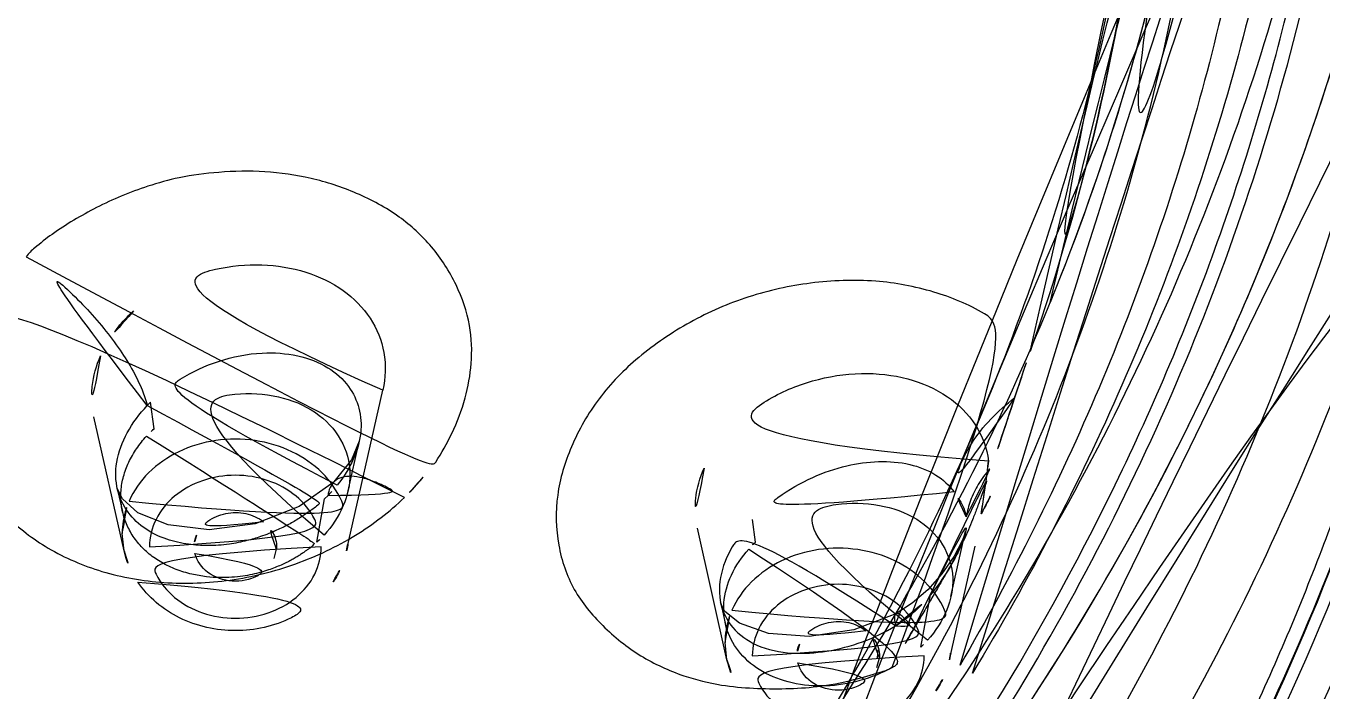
# Model space of a CAD drawing. Extents: x 16296684858 to 16296688009, y -37409618718 to -37409616409.
# Drawn here: x 16296685883.57 to 16296685897.72, y -37409617598.84 to -37409617591.58 of the extents above; entities that cross this region are included whole.
import ezdxf

# ---------------------------------------------------------------- set-up
doc = ezdxf.new("R2010")
doc.units = 0
doc.header["$LTSCALE"] = 10
doc.header["$MEASUREMENT"] = 0
doc.layers.get('0').update_dxf_attribs({"linetype": 'CONTINUOUS'})

msp = doc.modelspace()

# ---------------------------------------------------------------- linework, layer by layer
at = {"color": 7, "linetype": 'Continuous', "lineweight": 30}
for p, q in [((16296685887.071289, -37409617597.307838), (16296685887.46656, -37409617595.556)), ((16296685884.93082, -37409617595.688187), (16296685884.895821, -37409617595.723831)), ((16296685884.970449, -37409617595.97641), (16296685884.93078, -37409617595.688164)), ((16296685884.643681, -37409617597.307541), (16296685884.31432, -37409617595.846046)), ((16296685887.0872, -37409617596.655006), (16296685887.20857, -37409617596.116638)), ((16296685884.569229, -37409617596.627258), (16296685884.62612, -37409617596.87986)), ((16296685886.831579, -37409617596.74057), (16296685886.868641, -37409617596.704437)), ((16296685886.745119, -37409617597.215042), (16296685886.831659, -37409617596.740623)), ((16296685891.53441, -37409617597.212379), (16296685891.500231, -37409617596.967827)), ((16296685884.643681, -37409617597.307541), (16296685884.622499, -37409617597.117981)), ((16296685891.221741, -37409617598.497131), (16296685890.898371, -37409617597.062279)), ((16296685893.66527, -37409617597.806793), (16296685893.82592, -37409617597.094162)), ((16296685893.64934, -37409617598.497429), (16296685893.929239, -37409617597.256981)), ((16296685886.28031, -37409617597.392181), (16296685886.305759, -37409617597.289513)), ((16296685893.33728, -37409617598.358078), (16296685893.442881, -37409617597.787697)), ((16296685891.15419, -37409617597.879753), (16296685891.203341, -37409617598.097992)), ((16296685891.221741, -37409617598.497131), (16296685891.20056, -37409617598.307587)), ((16296685892.864929, -37409617598.473328), (16296685892.87018, -37409617598.386513)), ((16296685892.858379, -37409617598.581757), (16296685892.884211, -37409617598.47448))]:
    msp.add_line(p, q, dxfattribs=at)
for points in [[(16296685887.208429, -37409617596.112732), (16296685887.12381, -37409617596.316994), (16296685886.93364, -37409617596.555603)], [(16296685886.93379, -37409617596.555443), (16296685886.554199, -37409617596.826187), (16296685886.072281, -37409617597.014137), (16296685885.573441, -37409617597.079117), (16296685885.12393, -37409617597.025253), (16296685884.794941, -37409617596.892372), (16296685884.62586, -37409617596.742531), (16296685884.570379, -37409617596.63179)], [(16296685893.824949, -37409617597.099403), (16296685893.791809, -37409617597.192879), (16296685893.69993, -37409617597.367157), (16296685893.56778, -37409617597.558388), (16296685893.413361, -37409617597.732674), (16296685893.24407, -37409617597.880241), (16296685893.065741, -37409617597.993683)], [(16296685893.06558, -37409617597.993736), (16296685892.60709, -37409617598.17028), (16296685892.119699, -37409617598.242958), (16296685891.67631, -37409617598.209023), (16296685891.35709, -37409617598.096252), (16296685891.1996, -37409617597.968651), (16296685891.152769, -37409617597.874733)]]:
    msp.add_lwpolyline(points, dxfattribs=at)
for centre, radius, start, end in [((16296685885.803379, -37409617596.904358), 1.246951, 131.9107659, 137.124766), ((16296685870.652691, -37409617584.693947), 26.344542, 332.390749, 333.616534), ((16296685885.8605, -37409617595.70652), 1.41849, 315.2922955, 321.4150931), ((16296685886.227461, -37409617597.117393), 0.865055, 347.2807169, 359.9603815), ((16296685885.92317, -37409617596.300842), 1.22938, 311.9582783, 317.1851841), ((16296685892.40522, -37409617598.138382), 1.271144, 133.2399808, 138.0816162), ((16296685901.005211, -37409617602.785423), 9.022412, 149.1673662, 152.1839685), ((16296685892.47562, -37409617597.444054), 1.256143, 313.3113533, 318.1458575), ((16296685892.805519, -37409617598.306976), 0.865055, 347.2807169, 359.9603815)]:
    msp.add_arc(centre, radius, start, end, dxfattribs=at)
for points, knots in [([(16296685898.215509, -37409617584.328484), (16296685898.21559, -37409617585.713203), (16296685897.981741, -37409617588.498817), (16296685896.93854, -37409617592.58239), (16296685895.22587, -37409617596.501038), (16296685892.879919, -37409617600.177963), (16296685889.94833, -37409617603.544167), (16296685886.48893, -37409617606.536774), (16296685882.56855, -37409617609.100281), (16296685878.261999, -37409617611.187103), (16296685873.650551, -37409617612.758263), (16296685868.822109, -37409617613.783943), (16296685865.524521, -37409617614.090111), (16296685863.86717, -37409617614.147903)], [0, 0, 0, 0, 0.082813822, 0.166263742, 0.250984467, 0.337483828, 0.426105415, 0.517010521, 0.610182872, 0.705440911, 0.80246456, 0.900821921, 1, 1, 1, 1]), ([(16296685863.86721, -37409617614.814484), (16296685865.42164, -37409617614.761482), (16296685868.516529, -37409617614.491333), (16296685873.06436, -37409617613.59774), (16296685877.43881, -37409617612.231178), (16296685881.569469, -37409617610.413597), (16296685885.39061, -37409617608.173889), (16296685888.84095, -37409617605.547218), (16296685891.86478, -37409617602.574867), (16296685894.412621, -37409617599.303497), (16296685896.44198, -37409617595.785011), (16296685897.91811, -37409617592.07531), (16296685898.81488, -37409617588.235878), (16296685899.015579, -37409617585.626663), (16296685899.015511, -37409617584.328484)], [0, 0, 0, 0, 0.090915414, 0.181190938, 0.270422449, 0.358258637, 0.444420454, 0.528724659, 0.611096395, 0.691583262, 0.770362773, 0.847735657, 0.92411538, 1, 1, 1, 1]), ([(16296685899.015511, -37409617584.333107), (16296685899.015381, -37409617585.332527), (16296685898.89642, -37409617587.337738), (16296685898.364519, -37409617590.312187), (16296685897.48382, -37409617593.228622), (16296685895.84692, -37409617597.025726), (16296685892.95248, -37409617601.495377), (16296685889.92662, -37409617604.536636), (16296685888.26067, -37409617605.921288)], [0, 0, 0, 0, 0.120459744, 0.241448862, 0.36341323, 0.486811251, 0.738901393, 1, 1, 1, 1]), ([(16296685896.565371, -37409617585.436478), (16296685896.565439, -37409617586.733269), (16296685896.35038, -37409617589.343513), (16296685895.389799, -37409617593.174408), (16296685893.81168, -37409617596.854843), (16296685891.648491, -37409617600.316757), (16296685888.94223, -37409617603.49765), (16296685885.74218, -37409617606.340736), (16296685882.11182, -37409617608.791931), (16296685878.11841, -37409617610.808189), (16296685873.832319, -37409617612.354607), (16296685869.331421, -37409617613.402237), (16296685864.70064, -37409617613.930733), (16296685860.028971, -37409617613.930367), (16296685855.40255, -37409617613.402023), (16296685850.90774, -37409617612.356209), (16296685846.6269, -37409617610.812973), (16296685842.637369, -37409617608.800949), (16296685839.00975, -37409617606.355003), (16296685835.81028, -37409617603.517479), (16296685833.101, -37409617600.340111), (16296685830.93174, -37409617596.87722), (16296685829.346991, -37409617593.191177), (16296685828.381769, -37409617589.352226), (16296685828.165449, -37409617586.736038), (16296685828.165371, -37409617585.436478)], [0, 0, 0, 0, 0.039467152, 0.07928747, 0.1197016, 0.160836446, 0.203063895, 0.2463716, 0.290712175, 0.336005945, 0.382173286, 0.429058197, 0.476331706, 0.523712873, 0.570930863, 0.617740537, 0.663847356, 0.709094445, 0.753380435, 0.796632687, 0.838846392, 0.880029809, 0.920530501, 0.960449223, 1, 1, 1, 1]), ([(16296685863.867041, -37409617615.25592), (16296685865.52441, -37409617615.198112), (16296685868.822041, -37409617614.891937), (16296685873.65053, -37409617613.866226), (16296685878.261999, -37409617612.295036), (16296685882.568569, -37409617610.208191), (16296685886.48896, -37409617607.644676), (16296685889.94833, -37409617604.652039), (16296685892.879881, -37409617601.285828), (16296685895.2258, -37409617597.608917), (16296685896.938431, -37409617593.6903), (16296685897.9816, -37409617589.606781), (16296685898.21545, -37409617586.82119), (16296685898.21537, -37409617585.436478)], [0, 0, 0, 0, 0.099179496, 0.197537965, 0.294562404, 0.389820919, 0.482993446, 0.573898453, 0.662519691, 0.749018479, 0.833738426, 0.917187367, 1, 1, 1, 1]), ([(16296685898.065371, -37409617585.44101), (16296685898.06525, -37409617586.378342), (16296685897.95779, -37409617588.25869), (16296685897.47752, -37409617591.050232), (16296685896.681789, -37409617593.791397), (16296685895.202089, -37409617597.366966), (16296685892.583071, -37409617601.597153), (16296685889.83263, -37409617604.51133), (16296685888.315109, -37409617605.848419)], [0, 0, 0, 0, 0.120726171, 0.241962865, 0.3640963, 0.487569895, 0.739501632, 1, 1, 1, 1]), ([(16296685896.86537, -37409617585.436478), (16296685896.865471, -37409617587.312477), (16296685896.41526, -37409617591.107887), (16296685895.100229, -37409617594.69326), (16296685894.25309, -37409617596.401062)], [0, 0, 0, 0, 0.495985548, 1, 1, 1, 1]), ([(16296685825.0653, -37409617586.045883), (16296685825.06538, -37409617587.460716), (16296685825.300369, -37409617590.307854), (16296685826.348539, -37409617594.485443), (16296685828.06962, -37409617598.49839), (16296685830.428699, -37409617602.273659), (16296685833.38068, -37409617605.743263), (16296685836.871799, -37409617608.844833), (16296685840.832529, -37409617611.51886), (16296685845.19047, -37409617613.718781), (16296685849.86791, -37409617615.405777), (16296685854.779039, -37409617616.547943), (16296685859.82963, -37409617617.123352), (16296685864.923361, -37409617617.122131), (16296685869.967319, -37409617616.545433), (16296685874.868521, -37409617615.404572), (16296685879.53652, -37409617613.721252), (16296685883.88719, -37409617611.526482), (16296685887.84297, -37409617608.85862), (16296685891.332161, -37409617605.763283), (16296685894.2862, -37409617602.297546), (16296685896.650579, -37409617598.521523), (16296685898.3776, -37409617594.502907), (16296685899.42971, -37409617590.316963), (16296685899.665371, -37409617587.463608), (16296685899.665291, -37409617586.045883)], [0, 0, 0, 0, 0.039480573, 0.079296804, 0.119690272, 0.160821969, 0.203059758, 0.246376118, 0.290732494, 0.336042186, 0.382252965, 0.429155458, 0.47642631, 0.523791486, 0.570989488, 0.617786329, 0.663899361, 0.709132394, 0.753418549, 0.796672849, 0.838889695, 0.88006022, 0.920531113, 0.960438825, 1, 1, 1, 1]), ([(16296685899.015301, -37409617586.045883), (16296685899.015369, -37409617587.435852), (16296685898.784849, -37409617590.233162), (16296685897.755489, -37409617594.33799), (16296685896.06476, -37409617598.281311), (16296685893.74715, -37409617601.990837), (16296685890.84721, -37409617605.39975), (16296685887.417721, -37409617608.44696), (16296685883.526751, -37409617611.07428), (16296685879.24552, -37409617613.235847), (16296685874.65015, -37409617614.893532), (16296685869.824881, -37409617616.016037), (16296685864.861971, -37409617616.581711), (16296685859.8563, -37409617616.580673), (16296685854.899429, -37409617616.01403), (16296685850.08304, -37409617614.892937), (16296685845.49589, -37409617613.2388), (16296685841.22081, -37409617611.082207), (16296685837.333839, -37409617608.460861), (16296685833.90546, -37409617605.419708), (16296685831.002649, -37409617602.014633), (16296685828.678921, -37409617598.304298), (16296685826.9814, -37409617594.35537), (16296685825.94721, -37409617590.242249), (16296685825.71538, -37409617587.438728), (16296685825.7153, -37409617586.045883)], [0, 0, 0, 0, 0.039474285, 0.079290558, 0.119687987, 0.160818636, 0.203049312, 0.246357654, 0.290706797, 0.336012441, 0.382214469, 0.429115805, 0.476390614, 0.523763173, 0.570969719, 0.61777358, 0.66388826, 0.709126849, 0.753412861, 0.796664323, 0.838879123, 0.880053881, 0.920533265, 0.960444101, 1, 1, 1, 1]), ([(16296685828.16523, -37409617586.636948), (16296685828.1653, -37409617587.933762), (16296685828.380659, -37409617590.544006), (16296685829.341669, -37409617594.374901), (16296685830.9202, -37409617598.055321), (16296685833.083771, -37409617601.517258), (16296685835.79038, -37409617604.698112), (16296685838.990749, -37409617607.541199), (16296685842.62137, -37409617609.992393), (16296685846.61499, -37409617612.008636), (16296685850.90126, -37409617613.555077), (16296685855.402269, -37409617614.602722), (16296685860.0331, -37409617615.131187), (16296685864.704769, -37409617615.130836), (16296685869.331129, -37409617614.602478), (16296685873.82583, -37409617613.556664), (16296685878.10651, -37409617612.013451), (16296685882.095819, -37409617610.001404), (16296685885.723169, -37409617607.55545), (16296685888.922331, -37409617604.717941), (16296685891.63126, -37409617601.540573), (16296685893.80014, -37409617598.077667), (16296685895.38447, -37409617594.391617), (16296685896.34927, -37409617590.552673), (16296685896.56529, -37409617587.936478), (16296685896.56522, -37409617586.636948)], [0, 0, 0, 0, 0.039467512, 0.079288874, 0.119704634, 0.16084154, 0.203071313, 0.24638142, 0.290724294, 0.336020102, 0.382189092, 0.429075161, 0.476349266, 0.523730432, 0.570947826, 0.617756344, 0.663861518, 0.709106572, 0.753390268, 0.796640123, 0.838851502, 0.880032855, 0.920531911, 0.960449584, 1, 1, 1, 1]), ([(16296685895.865219, -37409617586.636948), (16296685895.86529, -37409617587.907318), (16296685895.65461, -37409617590.464043), (16296685894.713739, -37409617594.216316), (16296685893.168171, -37409617597.821022), (16296685891.049431, -37409617601.212059), (16296685888.3983, -37409617604.328323), (16296685885.26292, -37409617607.113907), (16296685881.705891, -37409617609.515343), (16296685877.79385, -37409617611.490189), (16296685873.595909, -37409617613.004539), (16296685869.188259, -37409617614.030327), (16296685864.653561, -37409617614.547867), (16296685860.078711, -37409617614.547707), (16296685855.54789, -37409617614.030548), (16296685851.14554, -37409617613.006683), (16296685846.952089, -37409617611.495453), (16296685843.043341, -37409617609.524597), (16296685839.48876, -37409617607.128227), (16296685836.35383, -37409617604.348099), (16296685833.699631, -37409617601.235283), (16296685831.574829, -37409617597.843239), (16296685830.022671, -37409617594.232918), (16296685829.077209, -37409617590.472656), (16296685828.865299, -37409617587.910019), (16296685828.865219, -37409617586.636948)], [0, 0, 0, 0, 0.039470344, 0.079285515, 0.119694774, 0.160825485, 0.203058535, 0.246381229, 0.290734148, 0.336032795, 0.382191341, 0.42906277, 0.476322219, 0.523690669, 0.570898633, 0.617701681, 0.663807516, 0.709064969, 0.753365147, 0.796632508, 0.838852555, 0.880033368, 0.920530722, 0.960445513, 1, 1, 1, 1]), ([(16296685893.90221, -37409617598.640717), (16296685894.512131, -37409617597.631042), (16296685895.596109, -37409617595.547577), (16296685896.784519, -37409617592.256271), (16296685897.50453, -37409617588.870628), (16296685897.66543, -37409617586.577843), (16296685897.665371, -37409617585.436478)], [0, 0, 0, 0, 0.254752211, 0.505521027, 0.753502584, 1, 1, 1, 1]), ([(16296685893.764629, -37409617598.555588), (16296685894.33292, -37409617597.580521), (16296685895.342039, -37409617595.572289), (16296685896.44696, -37409617592.409813), (16296685897.115919, -37409617589.162407), (16296685897.265381, -37409617586.96537), (16296685897.26532, -37409617585.871399)], [0, 0, 0, 0, 0.254494412, 0.505213434, 0.753308812, 1, 1, 1, 1]), ([(16296685894.747009, -37409617594.597878), (16296685895.341169, -37409617593.142227), (16296685896.2547, -37409617590.129463), (16296685896.56517, -37409617586.995262), (16296685896.565371, -37409617585.440819)], [0, 0, 0, 0, 0.50284734, 1, 1, 1, 1]), ([(16296685862.36681, -37409617618.964119), (16296685867.208521, -37409617618.964119), (16296685876.75536, -37409617617.433853), (16296685887.26387, -37409617611.724808), (16296685893.629959, -37409617605.313423), (16296685897.146509, -37409617599.880333), (16296685899.321989, -37409617593.964783), (16296685899.814819, -37409617589.832718), (16296685899.815069, -37409617587.791237)], [0, 0, 0, 0, 0.269915888, 0.528242582, 0.651510473, 0.770531483, 0.886190416, 1, 1, 1, 1]), ([(16296685899.66507, -37409617587.803146), (16296685899.66515, -37409617589.217346), (16296685899.43074, -37409617592.062592), (16296685898.38414, -37409617596.238373), (16296685896.663481, -37409617600.253677), (16296685894.303261, -37409617604.031609), (16296685891.34963, -37409617607.502747), (16296685887.859159, -37409617610.6036), (16296685883.897579, -37409617613.278084), (16296685879.538799, -37409617615.477898), (16296685874.863529, -37409617617.163483), (16296685869.95809, -37409617618.304367), (16296685864.912861, -37409617618.879997), (16296685859.82073, -37409617618.879997), (16296685854.775431, -37409617618.304367), (16296685849.869869, -37409617617.163437), (16296685845.19442, -37409617615.477898), (16296685840.8354, -37409617613.278053), (16296685836.873541, -37409617610.6036), (16296685833.38271, -37409617607.502747), (16296685830.428699, -37409617604.031609), (16296685828.06806, -37409617600.2537), (16296685826.34697, -37409617596.238403), (16296685825.299891, -37409617592.062607), (16296685825.065161, -37409617589.217346), (16296685825.065081, -37409617587.803146)], [0, 0, 0, 0, 0.039462523, 0.07924376, 0.119632051, 0.160859264, 0.203083381, 0.246380295, 0.290743779, 0.336091656, 0.382276139, 0.429096748, 0.476314654, 0.523667787, 0.570886287, 0.617708052, 0.663894185, 0.709244101, 0.753609884, 0.796909198, 0.83913564, 0.880364919, 0.920754837, 0.960537117, 1, 1, 1, 1]), ([(16296685899.66507, -37409617587.807854), (16296685899.664829, -37409617589.723167), (16296685899.23185, -37409617593.595253), (16296685897.31506, -37409617599.172043), (16296685894.20315, -37409617604.349564), (16296685890.01115, -37409617608.948952), (16296685884.887899, -37409617612.819733), (16296685879.00938, -37409617615.836571), (16296685872.57485, -37409617617.902458), (16296685865.800119, -37409617618.951263), (16296685858.91136, -37409617618.949516), (16296685852.138161, -37409617617.89756), (16296685845.706421, -37409617615.829247), (16296685839.83147, -37409617612.811073), (16296685834.71191, -37409617608.94014), (16296685830.523081, -37409617604.341583), (16296685827.41338, -37409617599.165367), (16296685825.49778, -37409617593.589767), (16296685825.065189, -37409617589.718323), (16296685825.065081, -37409617587.803162)], [0, 0, 0, 0, 0.053444629, 0.107679032, 0.16334275, 0.220823419, 0.280278686, 0.341566919, 0.404333708, 0.468052544, 0.532094634, 0.595803573, 0.658551757, 0.719815261, 0.779243233, 0.83669771, 0.892339767, 0.946559837, 1, 1, 1, 1]), ([(16296685899.44422, -37409617587.96347), (16296685899.44425, -37409617588.666672), (16296685899.386459, -37409617590.075218), (16296685899.12672, -37409617592.175957), (16296685898.6954, -37409617594.256203), (16296685898.09511, -37409617596.305107), (16296685897.328739, -37409617598.314034), (16296685896.40074, -37409617600.272636), (16296685895.31535, -37409617602.172829), (16296685894.07613, -37409617604.00885), (16296685892.68742, -37409617605.772659), (16296685891.154499, -37409617607.456398), (16296685889.48637, -37409617609.049377), (16296685887.690901, -37409617610.54406), (16296685885.777069, -37409617611.932762), (16296685883.754999, -37409617613.208527), (16296685881.63413, -37409617614.365578), (16296685879.425541, -37409617615.39846), (16296685877.13855, -37409617616.303001), (16296685874.78421, -37409617617.075287), (16296685872.372459, -37409617617.712029), (16296685869.91357, -37409617618.21067), (16296685867.418579, -37409617618.568703), (16296685864.895531, -37409617618.784607), (16296685862.3571, -37409617618.856537), (16296685859.81284, -37409617618.783302), (16296685857.278271, -37409617618.564873), (16296685854.76811, -37409617618.201881), (16296685852.296329, -37409617617.69722), (16296685849.882919, -37409617617.05545), (16296685847.535761, -37409617616.281433), (16296685845.27124, -37409617615.38195), (16296685843.09037, -37409617614.360519), (16296685841.00033, -37409617613.22052), (16296685839.004339, -37409617611.964958), (16296685837.105749, -37409617610.592751), (16296685835.31596, -37409617609.11158), (16296685833.639071, -37409617607.518723), (16296685832.089939, -37409617605.82724), (16296685830.67597, -37409617604.037407), (16296685829.410101, -37409617602.165703), (16296685828.301901, -37409617600.219414), (16296685827.35858, -37409617598.214043), (16296685826.590679, -37409617596.17157), (16296685825.997549, -37409617594.103127), (16296685825.58357, -37409617592.045197), (16296685825.339609, -37409617589.99556), (16296685825.285931, -37409617588.640198), (16296685825.285891, -37409617587.96347)], [0, 0, 0, 0, 0.019728139, 0.039496765, 0.059321405, 0.079263395, 0.099330399, 0.11957997, 0.140006774, 0.160664345, 0.181666527, 0.20293107, 0.224491857, 0.246324347, 0.268422618, 0.290781098, 0.313353824, 0.336156716, 0.359139991, 0.382308836, 0.405628773, 0.429078831, 0.452657044, 0.476302492, 0.500082022, 0.523861487, 0.547671196, 0.571412322, 0.594975746, 0.618406884, 0.641431704, 0.664272246, 0.686724133, 0.708952201, 0.731020021, 0.752833858, 0.77462619, 0.796146974, 0.817668138, 0.838919211, 0.860080831, 0.880999319, 0.901689394, 0.92218973, 0.942148868, 0.961992892, 0.981014557, 1, 1, 1, 1]), ([(16296685900.358749, -37409617587.952728), (16296685900.358879, -37409617590.252831), (16296685899.89538, -37409617593.740646), (16296685898.4077, -37409617598.155739), (16296685896.32555, -37409617602.468292), (16296685892.65798, -37409617607.460548), (16296685888.875139, -37409617610.723244), (16296685886.80599, -37409617612.170433)], [0, 0, 0, 0, 0.2395422, 0.361068647, 0.484315043, 0.737036508, 1, 1, 1, 1]), ([(16296685887.01158, -37409617612.525261), (16296685889.148081, -37409617611.053673), (16296685893.0567, -37409617607.727303), (16296685896.851009, -37409617602.617142), (16296685899.00614, -37409617598.197357), (16296685900.166941, -37409617594.77932), (16296685900.868731, -37409617591.27562), (16296685901.025789, -37409617588.90699), (16296685901.025749, -37409617587.727547)], [0, 0, 0, 0, 0.262951005, 0.515612654, 0.638788423, 0.76021471, 0.880452808, 1, 1, 1, 1]), ([(16296685895.77326, -37409617589.401672), (16296685895.667999, -37409617590.582542), (16296685895.27404, -37409617592.944183), (16296685894.530359, -37409617595.219437), (16296685894.076639, -37409617596.328568)], [0, 0, 0, 0, 0.497315703, 1, 1, 1, 1]), ([(16296685894.529699, -37409617595.133728), (16296685894.75514, -37409617594.489113), (16296685895.150921, -37409617593.184143), (16296685895.574051, -37409617591.188423), (16296685895.739731, -37409617589.841614), (16296685895.792959, -37409617589.167572)], [0, 0, 0, 0, 0.335119039, 0.668203639, 1, 1, 1, 1]), ([(16296685886.68709, -37409617611.988564), (16296685888.73765, -37409617610.550568), (16296685892.486111, -37409617607.310013), (16296685896.119591, -37409617602.354919), (16296685898.18227, -37409617598.075577), (16296685899.656071, -37409617593.694832), (16296685900.115179, -37409617590.23468), (16296685900.115061, -37409617587.952728)], [0, 0, 0, 0, 0.262934088, 0.515645956, 0.638895135, 0.760429775, 1, 1, 1, 1]), ([(16296685883.576571, -37409617594.100929), (16296685883.599449, -37409617594.063011), (16296685883.69607, -37409617593.979958), (16296685883.865641, -37409617593.844727), (16296685884.0935, -37409617593.699928), (16296685884.34469, -37409617593.558823), (16296685884.61412, -37409617593.432869), (16296685884.915501, -37409617593.322617), (16296685885.26907, -37409617593.224861), (16296685885.69763, -37409617593.169777), (16296685886.1812, -37409617593.160423), (16296685886.69087, -37409617593.232513), (16296685887.188681, -37409617593.39579), (16296685887.642639, -37409617593.640343), (16296685888.017521, -37409617593.98246), (16296685888.277849, -37409617594.391197), (16296685888.43293, -37409617594.829811), (16296685888.4445, -37409617595.255524), (16296685888.374559, -37409617595.655144), (16296685888.234739, -37409617596.016541), (16296685888.073721, -37409617596.300407), (16296685887.96365, -37409617596.460403), (16296685887.907961, -37409617596.503639)], [0, 0, 0, 0, 0.017429762, 0.048995966, 0.085957135, 0.123236482, 0.16239397, 0.202800056, 0.24939503, 0.306406997, 0.372322321, 0.43918024, 0.507880973, 0.577503505, 0.6405034, 0.70530658, 0.766420602, 0.821089557, 0.87082415, 0.925353746, 0.972260641, 1, 1, 1, 1]), ([(16296685884.895821, -37409617595.723846), (16296685884.8813, -37409617595.665024), (16296685884.838341, -37409617595.536232), (16296685884.73856, -37409617595.334007), (16296685884.598511, -37409617595.110153), (16296685884.42248, -37409617594.876259), (16296685884.22052, -37409617594.646828), (16296685883.94594, -37409617594.376488), (16296685883.7253, -37409617594.20118), (16296685883.576571, -37409617594.100929)], [0, 0, 0, 0, 0.085120464, 0.191219929, 0.317044463, 0.457090328, 0.603564369, 0.747736295, 1, 1, 1, 1]), ([(16296685887.466539, -37409617595.555862), (16296685887.49679, -37409617595.422577), (16296685887.50713, -37409617595.142761), (16296685887.347481, -37409617594.750687), (16296685887.038851, -37409617594.442467), (16296685886.622681, -37409617594.244164), (16296685886.13973, -37409617594.167633), (16296685885.473261, -37409617594.231468), (16296685884.99416, -37409617594.465134), (16296685884.74707, -37409617594.690033)], [0, 0, 0, 0, 0.111248075, 0.220754886, 0.335108611, 0.458190237, 0.590132759, 0.72803121, 1, 1, 1, 1]), ([(16296685893.025169, -37409617598.575531), (16296685892.9869, -37409617598.604988), (16296685892.840771, -37409617598.646187), (16296685892.57287, -37409617598.728363), (16296685892.227209, -37409617598.793083), (16296685891.86021, -37409617598.815819), (16296685891.511909, -37409617598.810417), (16296685891.13653, -37409617598.777298), (16296685890.71653, -37409617598.674103), (16296685890.265989, -37409617598.468277), (16296685889.861191, -37409617598.142761), (16296685889.52706, -37409617597.741898), (16296685889.3577, -37409617597.239021), (16296685889.34523, -37409617596.695671), (16296685889.51265, -37409617596.147171), (16296685889.809521, -37409617595.628532), (16296685890.2593, -37409617595.169777), (16296685890.81488, -37409617594.795143), (16296685891.450359, -37409617594.516617), (16296685892.137899, -37409617594.367302), (16296685892.824301, -37409617594.340691), (16296685893.47006, -37409617594.461243), (16296685894.060961, -37409617594.701187), (16296685894.38275, -37409617594.976753), (16296685894.52981, -37409617595.133423)], [0, 0, 0, 0, 0.012739624, 0.038853853, 0.074763392, 0.104816573, 0.135795872, 0.166572489, 0.204027531, 0.249369894, 0.295973622, 0.340112631, 0.385065303, 0.433132712, 0.481135798, 0.534541069, 0.589308733, 0.649027687, 0.710357211, 0.771154578, 0.833640898, 0.890210588, 0.94331615, 1, 1, 1, 1]), ([(16296685887.70154, -37409617596.726341), (16296685887.540911, -37409617596.88266), (16296685887.166731, -37409617597.16613), (16296685886.520439, -37409617597.473244), (16296685885.808781, -37409617597.651588), (16296685885.087999, -37409617597.677933), (16296685884.409109, -37409617597.561623), (16296685883.81901, -37409617597.309181), (16296685883.34462, -37409617596.948357), (16296685883.00812, -37409617596.482697), (16296685882.828621, -37409617595.940193), (16296685882.84182, -37409617595.355927), (16296685883.029039, -37409617594.802673), (16296685883.243349, -37409617594.472908), (16296685883.368919, -37409617594.324799)], [0, 0, 0, 0, 0.088305075, 0.183199041, 0.280236455, 0.375310302, 0.465400653, 0.549431257, 0.625842277, 0.697358397, 0.772608519, 0.846846863, 0.923488604, 1, 1, 1, 1]), ([(16296685884.74707, -37409617594.690033), (16296685884.707861, -37409617594.7257), (16296685884.56362, -37409617594.869766), (16296685884.44705, -37409617595.042892), (16296685884.38662, -37409617595.181107)], [0, 0, 0, 0, 0.260085225, 1, 1, 1, 1]), ([(16296685886.969509, -37409617596.591316), (16296685887.03911, -37409617596.504646), (16296685887.152611, -37409617596.324417), (16296685887.240561, -37409617596.032753), (16296685887.22249, -37409617595.750954), (16296685887.09993, -37409617595.493851), (16296685886.86422, -37409617595.284027), (16296685886.52993, -37409617595.161774), (16296685886.11688, -37409617595.132629), (16296685885.675249, -37409617595.220741), (16296685885.261881, -37409617595.413254), (16296685885.028589, -37409617595.591492), (16296685884.93078, -37409617595.688164)], [0, 0, 0, 0, 0.093473319, 0.177057301, 0.25207913, 0.325501517, 0.410939385, 0.510473733, 0.61933294, 0.755599043, 0.88435311, 1, 1, 1, 1]), ([(16296685884.38662, -37409617595.181107), (16296685884.340389, -37409617595.286873), (16296685884.278219, -37409617595.508034), (16296685884.29003, -37409617595.738373), (16296685884.31432, -37409617595.846062)], [0, 0, 0, 0, 0.511042027, 1, 1, 1, 1]), ([(16296685894.360081, -37409617595.639763), (16296685894.379681, -37409617595.579247), (16296685894.417959, -37409617595.462181), (16296685894.47444, -37409617595.29348), (16296685894.511629, -37409617595.185402), (16296685894.529699, -37409617595.133728)], [0, 0, 0, 0, 0.357600586, 0.692311062, 1, 1, 1, 1]), ([(16296685894.076639, -37409617596.328568), (16296685894.05871, -37409617596.190277), (16296685893.956249, -37409617595.912819), (16296685893.631559, -37409617595.59623), (16296685893.18936, -37409617595.405823), (16296685892.678329, -37409617595.350891), (16296685892.14607, -37409617595.434593), (16296685891.50325, -37409617595.70697), (16296685891.1056, -37409617596.100021), (16296685890.971661, -37409617596.406433)], [0, 0, 0, 0, 0.106594126, 0.217323828, 0.337582975, 0.467983817, 0.605377604, 0.744366158, 1, 1, 1, 1]), ([(16296685886.82498, -37409617597.136383), (16296685886.912029, -37409617597.042351), (16296685887.052231, -37409617596.833656), (16296685887.139009, -37409617596.457817), (16296685887.03138, -37409617596.074257), (16296685886.73843, -37409617595.767723), (16296685886.319901, -37409617595.601143), (16296685885.6898, -37409617595.564247), (16296685885.208469, -37409617595.762718), (16296685884.970449, -37409617595.97641)], [0, 0, 0, 0, 0.112978195, 0.217067118, 0.330362866, 0.44868616, 0.57821624, 0.717922663, 1, 1, 1, 1]), ([(16296685894.360081, -37409617595.639763), (16296685894.267759, -37409617595.710426), (16296685894.094391, -37409617595.86348), (16296685893.886881, -37409617596.123596), (16296685893.74823, -37409617596.394623), (16296685893.706051, -37409617596.578697), (16296685893.699089, -37409617596.666054)], [0, 0, 0, 0, 0.278778749, 0.550197103, 0.792724447, 1, 1, 1, 1]), ([(16296685894.360081, -37409617595.639763), (16296685894.33313, -37409617595.723663), (16296685894.27828, -37409617595.890808), (16296685894.193899, -37409617596.142273), (16296685894.13678, -37409617596.309929), (16296685894.1078, -37409617596.394432)], [0, 0, 0, 0, 0.332147918, 0.663288822, 1, 1, 1, 1]), ([(16296685884.89583, -37409617595.723846), (16296685884.81146, -37409617595.813087), (16296685884.668091, -37409617596.004539), (16296685884.545389, -37409617596.32431), (16296685884.550159, -37409617596.637489), (16296685884.673361, -37409617596.895813), (16296685884.869869, -37409617597.079758), (16296685885.103319, -37409617597.189392), (16296685885.33461, -37409617597.241058), (16296685885.564461, -37409617597.256462), (16296685885.77853, -37409617597.241493), (16296685885.9716, -37409617597.202103), (16296685886.144119, -37409617597.151543), (16296685886.2959, -37409617597.09156), (16296685886.437469, -37409617597.022888), (16296685886.55764, -37409617596.955193), (16296685886.6644, -37409617596.876961), (16296685886.762079, -37409617596.815521), (16296685886.805941, -37409617596.753723), (16296685886.831619, -37409617596.740593)], [0, 0, 0, 0, 0.100689153, 0.193856401, 0.27590458, 0.350019624, 0.422224278, 0.492255614, 0.559007374, 0.61546201, 0.680653986, 0.734280736, 0.776726961, 0.827934672, 0.867857921, 0.905716001, 0.940779749, 0.976358041, 1, 1, 1, 1]), ([(16296685884.889561, -37409617596.055931), (16296685884.84955, -37409617596.09906), (16296685884.776711, -37409617596.189903), (16296685884.691099, -37409617596.338722), (16296685884.63312, -37409617596.494164), (16296685884.604771, -37409617596.651947), (16296685884.608219, -37409617596.808449), (16296685884.6434, -37409617596.960129), (16296685884.708281, -37409617597.103371), (16296685884.800501, -37409617597.233704), (16296685884.91675, -37409617597.347351), (16296685885.055281, -37409617597.441849), (16296685885.21184, -37409617597.514954), (16296685885.376289, -37409617597.564957), (16296685885.53632, -37409617597.592728), (16296685885.68339, -37409617597.602409), (16296685885.815769, -37409617597.598923), (16296685885.934111, -37409617597.585983), (16296685886.039379, -37409617597.566757), (16296685886.132799, -37409617597.543549), (16296685886.21557, -37409617597.517921), (16296685886.288971, -37409617597.491188), (16296685886.354231, -37409617597.464203), (16296685886.412371, -37409617597.437447), (16296685886.46414, -37409617597.411186), (16296685886.510111, -37409617597.385559), (16296685886.55081, -37409617597.36071), (16296685886.58676, -37409617597.336617), (16296685886.619011, -37409617597.314056), (16296685886.648439, -37409617597.293518), (16296685886.675369, -37409617597.275124), (16296685886.699961, -37409617597.256927), (16296685886.716009, -37409617597.230019), (16296685886.73489, -37409617597.219681), (16296685886.7451, -37409617597.215027)], [0, 0, 0, 0, 0.051425358, 0.101321995, 0.149446627, 0.195715952, 0.240593522, 0.285310827, 0.330877556, 0.377174267, 0.424041886, 0.472223485, 0.523040354, 0.574468508, 0.621996634, 0.664693388, 0.703074888, 0.737596569, 0.768627361, 0.796541519, 0.821674606, 0.844317488, 0.864796373, 0.883378056, 0.900232896, 0.915521788, 0.929365923, 0.941895561, 0.953333598, 0.963775523, 0.97323882, 0.981935242, 0.990187647, 1, 1, 1, 1]), ([(16296685884.69697, -37409617596.766312), (16296685884.747219, -37409617596.651367), (16296685884.901369, -37409617596.43409), (16296685885.237061, -37409617596.205223), (16296685885.642691, -37409617596.084572), (16296685886.072241, -37409617596.084663), (16296685886.477871, -37409617596.205093), (16296685886.81366, -37409617596.434631), (16296685887.038719, -37409617596.750221), (16296685887.09251, -37409617596.998154), (16296685887.09251, -37409617597.117981)], [0, 0, 0, 0, 0.118167099, 0.243994135, 0.376226986, 0.510896209, 0.643128075, 0.768976865, 0.887126608, 1, 1, 1, 1]), ([(16296685890.971661, -37409617596.406433), (16296685890.9258, -37409617596.51133), (16296685890.863741, -37409617596.729263), (16296685890.87454, -37409617596.956596), (16296685890.898371, -37409617597.062279)], [0, 0, 0, 0, 0.513815587, 1, 1, 1, 1]), ([(16296685893.69903, -37409617596.666054), (16296685893.646351, -37409617596.592918), (16296685893.49992, -37409617596.458717), (16296685893.20801, -37409617596.348671), (16296685892.87253, -37409617596.322197), (16296685892.512251, -37409617596.371941), (16296685892.138029, -37409617596.502289), (16296685891.789709, -37409617596.70266), (16296685891.5847, -37409617596.878998), (16296685891.500231, -37409617596.967827)], [0, 0, 0, 0, 0.10955649, 0.234326316, 0.372295467, 0.514628608, 0.67348944, 0.851003826, 1, 1, 1, 1]), ([(16296685893.833151, -37409617596.935913), (16296685893.84234, -37409617596.875412), (16296685893.87471, -37409617596.753288), (16296685893.96076, -37409617596.577751), (16296685894.047359, -37409617596.461449), (16296685894.100571, -37409617596.402512), (16296685894.10796, -37409617596.394508)], [0, 0, 0, 0, 0.296984632, 0.612905635, 0.946915928, 1, 1, 1, 1]), ([(16296685894.076639, -37409617596.328568), (16296685894.058399, -37409617596.476112), (16296685894.01697, -37409617596.785599), (16296685893.96586, -37409617597.094063), (16296685893.93, -37409617597.253754)], [0, 0, 0, 0, 0.476008337, 1, 1, 1, 1]), ([(16296685884.92025, -37409617597.263939), (16296685884.92025, -37409617597.161583), (16296685884.972771, -37409617596.948334), (16296685885.18729, -37409617596.690193), (16296685885.497391, -37409617596.522163), (16296685885.85742, -37409617596.464043), (16296685886.217449, -37409617596.522141), (16296685886.52759, -37409617596.690163), (16296685886.742161, -37409617596.948303), (16296685886.79472, -37409617597.161583), (16296685886.794729, -37409617597.263939)], [0, 0, 0, 0, 0.114310562, 0.235125245, 0.364642592, 0.49997985, 0.635319504, 0.764849306, 0.885681429, 1, 1, 1, 1]), ([(16296685886.868641, -37409617596.704407), (16296685886.8708, -37409617596.674759), (16296685886.88541, -37409617596.616074), (16296685886.937201, -37409617596.542747), (16296685887.021931, -37409617596.499939), (16296685887.12932, -37409617596.490921), (16296685887.2556, -37409617596.511726), (16296685887.39716, -37409617596.560204), (16296685887.548771, -37409617596.632957), (16296685887.65004, -37409617596.693581), (16296685887.70154, -37409617596.726341)], [0, 0, 0, 0, 0.09146571, 0.175155963, 0.262923901, 0.367183949, 0.494629327, 0.645593229, 0.816040732, 1, 1, 1, 1]), ([(16296685887.907961, -37409617596.503639), (16296685887.88707, -37409617596.528954), (16296685887.8435, -37409617596.5793), (16296685887.77478, -37409617596.653709), (16296685887.726471, -37409617596.70224), (16296685887.70154, -37409617596.726341)], [0, 0, 0, 0, 0.324062088, 0.657422444, 1, 1, 1, 1]), ([(16296685893.2579, -37409617598.161217), (16296685893.29183, -37409617598.105042), (16296685893.355379, -37409617597.997581), (16296685893.44474, -37409617597.844093), (16296685893.524441, -37409617597.706581), (16296685893.595181, -37409617597.583763), (16296685893.657961, -37409617597.472992), (16296685893.71426, -37409617597.371101), (16296685893.765511, -37409617597.274071), (16296685893.813141, -37409617597.17704), (16296685893.858561, -37409617597.075287), (16296685893.903391, -37409617596.965027), (16296685893.94935, -37409617596.843758), (16296685893.99815, -37409617596.709129), (16296685894.05147, -37409617596.557983), (16296685894.08831, -37409617596.451233), (16296685894.1078, -37409617596.394432)], [0, 0, 0, 0, 0.10009266, 0.190430002, 0.270903635, 0.342512213, 0.406631067, 0.465103877, 0.520067219, 0.57398845, 0.629943766, 0.689973054, 0.755537077, 0.82775398, 0.908392736, 1, 1, 1, 1]), ([(16296685893.833151, -37409617596.935913), (16296685893.8276, -37409617596.904518), (16296685893.80818, -37409617596.841721), (16296685893.759081, -37409617596.752869), (16296685893.72028, -37409617596.695351), (16296685893.69903, -37409617596.666054)], [0, 0, 0, 0, 0.315091785, 0.642402805, 1, 1, 1, 1]), ([(16296685884.622499, -37409617597.117981), (16296685884.622499, -37409617597.028183), (16296685884.642, -37409617596.906776), (16296685884.684759, -37409617596.79425), (16296685884.69697, -37409617596.766312)], [0, 0, 0, 0, 0.746547505, 1, 1, 1, 1]), ([(16296685893.411249, -37409617598.282204), (16296685893.49798, -37409617598.185341), (16296685893.636129, -37409617597.972687), (16296685893.717199, -37409617597.595169), (16296685893.598749, -37409617597.218536), (16296685893.296169, -37409617596.930367), (16296685892.874741, -37409617596.785652), (16296685892.24362, -37409617596.777634), (16296685891.769199, -37409617596.991623), (16296685891.53441, -37409617597.212379)], [0, 0, 0, 0, 0.114894021, 0.2194955, 0.330925966, 0.447348164, 0.575650703, 0.715215759, 1, 1, 1, 1]), ([(16296685886.163219, -37409617596.990822), (16296685886.10787, -37409617596.947456), (16296685885.97197, -37409617596.885597), (16296685885.752371, -37409617596.886673), (16296685885.553459, -37409617596.967323), (16296685885.460649, -37409617597.076263), (16296685885.43462, -37409617597.135803)], [0, 0, 0, 0, 0.251887369, 0.514161989, 0.767127803, 1, 1, 1, 1]), ([(16296685893.442881, -37409617597.787697), (16296685893.512699, -37409617597.702171), (16296685893.60696, -37409617597.566063), (16296685893.72541, -37409617597.363808), (16296685893.79174, -37409617597.217468), (16296685893.835581, -37409617597.070129), (16296685893.841391, -37409617596.983673), (16296685893.833151, -37409617596.935913)], [0, 0, 0, 0, 0.346433121, 0.517588997, 0.735540369, 0.847997933, 1, 1, 1, 1]), ([(16296685886.3062, -37409617597.289528), (16296685886.310631, -37409617597.234444), (16296685886.28764, -37409617597.116249), (16296685886.20944, -37409617597.027023), (16296685886.163219, -37409617596.990822)], [0, 0, 0, 0, 0.48488962, 1, 1, 1, 1]), ([(16296685893.060539, -37409617598.127907), (16296685892.946911, -37409617598.196083), (16296685892.703199, -37409617598.31179), (16296685892.32085, -37409617598.413254), (16296685891.926359, -37409617598.439003), (16296685891.558929, -37409617598.369308), (16296685891.285749, -37409617598.177773), (16296685891.13625, -37409617597.908653), (16296685891.12925, -37409617597.584084), (16296685891.2677, -37409617597.252609), (16296685891.41613, -37409617597.057404), (16296685891.50036, -37409617596.967941)], [0, 0, 0, 0, 0.124068907, 0.250906187, 0.368118744, 0.492181483, 0.593638207, 0.669361315, 0.772419231, 0.884950152, 1, 1, 1, 1]), ([(16296685886.794729, -37409617597.263939), (16296685886.794741, -37409617597.366302), (16296685886.74221, -37409617597.579536), (16296685886.527679, -37409617597.837669), (16296685886.217581, -37409617598.005707), (16296685885.857571, -37409617598.063843), (16296685885.49754, -37409617598.00573), (16296685885.187401, -37409617597.837677), (16296685884.97282, -37409617597.579567), (16296685884.92025, -37409617597.366302), (16296685884.92025, -37409617597.263939)], [0, 0, 0, 0, 0.114310562, 0.235125245, 0.364642592, 0.49997985, 0.635319504, 0.764849306, 0.885681429, 1, 1, 1, 1]), ([(16296685891.275021, -37409617597.955917), (16296685891.32527, -37409617597.840988), (16296685891.47941, -37409617597.623703), (16296685891.815109, -37409617597.394836), (16296685892.22073, -37409617597.274193), (16296685892.65029, -37409617597.274261), (16296685893.05592, -37409617597.394676), (16296685893.39171, -37409617597.624222), (16296685893.616779, -37409617597.939842), (16296685893.67057, -37409617598.187767), (16296685893.67057, -37409617598.307587)], [0, 0, 0, 0, 0.118166778, 0.243993546, 0.376226283, 0.510895586, 0.643127646, 0.768976645, 0.887126532, 1, 1, 1, 1]), ([(16296685885.41568, -37409617597.336121), (16296685885.435221, -37409617597.417763), (16296685885.550659, -37409617597.574471), (16296685885.82266, -37409617597.661469), (16296685886.104759, -37409617597.608978), (16296685886.24551, -37409617597.47113), (16296685886.28031, -37409617597.392181)], [0, 0, 0, 0, 0.23410843, 0.494740867, 0.759300729, 1, 1, 1, 1]), ([(16296685891.45936, -37409617597.289162), (16296685891.38324, -37409617597.374001), (16296685891.258089, -37409617597.557564), (16296685891.16836, -37409617597.870483), (16296685891.204571, -37409617598.178749), (16296685891.359619, -37409617598.444313), (16296685891.610081, -37409617598.646263), (16296685891.93611, -37409617598.765633), (16296685892.302219, -37409617598.796356), (16296685892.67712, -37409617598.736633), (16296685893.03301, -37409617598.594276), (16296685893.244789, -37409617598.445251), (16296685893.33728, -37409617598.358078)], [0, 0, 0, 0, 0.100172618, 0.192036239, 0.280324561, 0.365081681, 0.455785836, 0.557595351, 0.665663995, 0.77535221, 0.888285501, 1, 1, 1, 1]), ([(16296685884.7927, -37409617597.649117), (16296685884.90476, -37409617597.814743), (16296685885.236601, -37409617598.088982), (16296685885.85911, -37409617598.223778), (16296685886.481251, -37409617598.087677), (16296685886.81233, -37409617597.812683), (16296685886.92391, -37409617597.646843)], [0, 0, 0, 0, 0.244705046, 0.500077808, 0.755397943, 1, 1, 1, 1]), ([(16296685891.49831, -37409617598.453537), (16296685891.498301, -37409617598.351173), (16296685891.550831, -37409617598.137917), (16296685891.76536, -37409617597.879807), (16296685892.07546, -37409617597.711761), (16296685892.43548, -37409617597.653633), (16296685892.795509, -37409617597.711731), (16296685893.10565, -37409617597.879784), (16296685893.32023, -37409617598.137894), (16296685893.372789, -37409617598.351173), (16296685893.372789, -37409617598.453537)], [0, 0, 0, 0, 0.114310562, 0.235125245, 0.364642592, 0.49997985, 0.635319504, 0.764849306, 0.885681429, 1, 1, 1, 1]), ([(16296685893.060499, -37409617598.127853), (16296685893.10564, -37409617598.10051), (16296685893.1961, -37409617598.037331), (16296685893.323919, -37409617597.922829), (16296685893.403971, -37409617597.835083), (16296685893.442881, -37409617597.787697)], [0, 0, 0, 0, 0.308082836, 0.642079753, 1, 1, 1, 1]), ([(16296685891.20056, -37409617598.307587), (16296685891.20056, -37409617598.217781), (16296685891.22006, -37409617598.09639), (16296685891.262819, -37409617597.983856), (16296685891.275021, -37409617597.955917)], [0, 0, 0, 0, 0.746547912, 1, 1, 1, 1]), ([(16296685892.74128, -37409617598.180428), (16296685892.685921, -37409617598.137077), (16296685892.55002, -37409617598.075203), (16296685892.330429, -37409617598.076271), (16296685892.13151, -37409617598.156937), (16296685892.03871, -37409617598.265877), (16296685892.01268, -37409617598.325417)], [0, 0, 0, 0, 0.251887836, 0.514162219, 0.767127768, 1, 1, 1, 1]), ([(16296685893.060539, -37409617598.127907), (16296685893.05744, -37409617598.107674), (16296685893.049669, -37409617598.074074), (16296685893.04771, -37409617598.030472), (16296685893.054079, -37409617598.001488), (16296685893.068501, -37409617597.991302), (16296685893.08802, -37409617597.990967), (16296685893.117729, -37409617598.00824), (16296685893.15753, -37409617598.042923), (16296685893.20607, -37409617598.095741), (16296685893.239531, -37409617598.138107), (16296685893.2579, -37409617598.161217)], [0, 0, 0, 0, 0.149303965, 0.258370122, 0.327801112, 0.354219121, 0.382971681, 0.467486023, 0.600415232, 0.778368044, 1, 1, 1, 1]), ([(16296685892.8846, -37409617598.47451), (16296685892.88817, -37409617598.42009), (16296685892.86418, -37409617598.303886), (16296685892.78689, -37409617598.216133), (16296685892.74128, -37409617598.180428)], [0, 0, 0, 0, 0.48488526, 1, 1, 1, 1]), ([(16296685893.372789, -37409617598.453537), (16296685893.372801, -37409617598.555893), (16296685893.320271, -37409617598.769142), (16296685893.10574, -37409617599.027283), (16296685892.795641, -37409617599.19532), (16296685892.435631, -37409617599.253441), (16296685892.07559, -37409617599.195343), (16296685891.76545, -37409617599.027298), (16296685891.55088, -37409617598.769157), (16296685891.49832, -37409617598.555893), (16296685891.49831, -37409617598.453537)], [0, 0, 0, 0, 0.114310562, 0.235125245, 0.364642592, 0.49997985, 0.635319504, 0.764849306, 0.885681429, 1, 1, 1, 1]), ([(16296685891.995171, -37409617598.529846), (16296685892.015421, -37409617598.611008), (16296685892.13242, -37409617598.765472), (16296685892.403231, -37409617598.8507), (16296685892.683729, -37409617598.797508), (16296685892.823709, -37409617598.660408), (16296685892.858379, -37409617598.581757)], [0, 0, 0, 0, 0.234349701, 0.494925986, 0.759287746, 1, 1, 1, 1])]:
    msp.add_open_spline(points, degree=3, knots=knots, dxfattribs=at)
for points in [[(16296685885.43462, -37409617597.135803), (16296685885.407921, -37409617597.197357), (16296685885.400061, -37409617597.270897), (16296685885.41568, -37409617597.336121)], [(16296685884.643681, -37409617597.307541), (16296685884.671, -37409617597.428726), (16296685884.72307, -37409617597.546242), (16296685884.7927, -37409617597.649117)], [(16296685886.92391, -37409617597.646843), (16296685886.992701, -37409617597.544617), (16296685887.04417, -37409617597.42804), (16296685887.071289, -37409617597.307838)], [(16296685892.01268, -37409617598.325417), (16296685891.98546, -37409617598.388161), (16296685891.978609, -37409617598.463478), (16296685891.995171, -37409617598.529846)], [(16296685891.221741, -37409617598.497131), (16296685891.24905, -37409617598.618332), (16296685891.30113, -37409617598.735863), (16296685891.37075, -37409617598.838722)], [(16296685893.50198, -37409617598.836449), (16296685893.570761, -37409617598.734222), (16296685893.622219, -37409617598.61763), (16296685893.64934, -37409617598.497429)]]:
    msp.add_open_spline(points, degree=3, dxfattribs=at)

doc.saveas('drawing.dxf')
